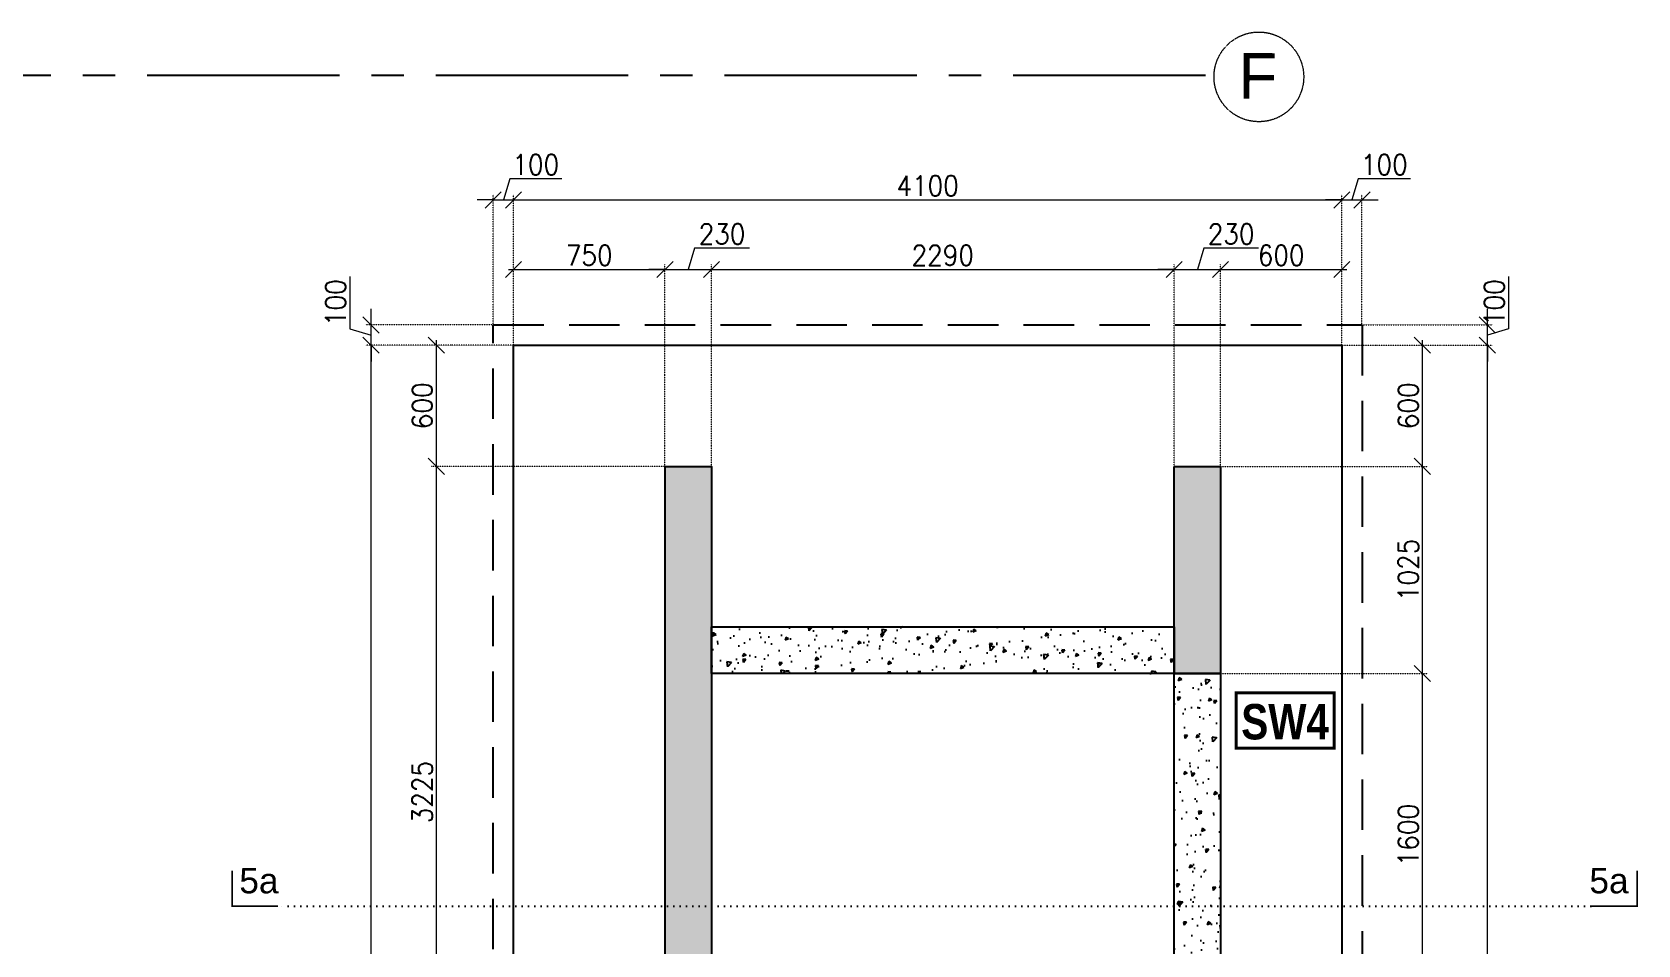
# Model space of a CAD drawing. Header units: millimetres. Extents: x 149548 to 2112824, y -1657616 to -1354760.
# Drawn here: x 1755139 to 1771035, y -1635515 to -1626477 of the extents above; entities that cross this region are included whole.
import ezdxf

# ---------------------------------------------------------------- set-up
doc = ezdxf.new("R2010")
doc.units = ezdxf.units.MM
doc.header["$MEASUREMENT"] = 0
doc.header["$PDMODE"] = 98
for name, pattern in [('ACAD_ISO02W100', [15, 12, -3]), ('CENTER2', [28.575, 19.05, -3.175, 3.175, -3.175]), ('DOT', [0.25, 0, -0.25]), ('HIDDEN', [0.375, 0.25, -0.125])]:
    doc.linetypes.add(name, pattern=pattern)
for name, color, linetype, lineweight in [('CENTER_LINE', 8, 'CENTER2', 25), ('GRID', 252, 'ACAD_ISO02W100', 9), ('s-dm', 171, 'Continuous', 15), ('SEC. MARK', 4, 'Continuous', 25), ('TXT', 255, 'Continuous', 5)]:
    doc.layers.add(name, color=color, linetype=linetype, lineweight=lineweight)
for name, color, linetype in [('Footing_ST', 241, 'Continuous'), ('Hatch', 8, 'Continuous'), ('Pcc_ST', 6, 'Continuous'), ('STR.COLUMN', 1, 'Continuous')]:
    doc.layers.add(name, color=color, linetype=linetype)
doc.styles.add('1-100', font='arial.ttf', dxfattribs={"height": 400})
doc.styles.add('ARIAL', font='arial.ttf')
doc.styles.add('G3-TEXT', font='ARIALNB.TTF', dxfattribs={"height": 3})
doc.styles.add('RS', font='romans.shx', dxfattribs={"width": 0.9})
doc.dimstyles.new('Maheboob', dxfattribs={"dimtxt": 100, "dimasz": 100, "dimexe": 0, "dimexo": 0, "dimgap": 50, "dimtad": 1, "dimdec": 0, "dimdsep": 46, "dimtxsty": 'RS', "dimblk": 'ME', "dimcen": 225, "dimdle": 25, "dimclrd": 256, "dimclre": 256, "dimclrt": 7, "dimadec": 1, "dimazin": 1, "dimtfac": 1, "dimtdec": 0, "dimtmove": 0, "dimatfit": 0, "dimldrblk": 'ME', "dimfxl": 1, "dimlwd": -1, "dimlwe": -1, "dimarcsym": 0})
pattern_1 = [(230, (-2206850.68, 1364317.6), (-358.630091, 31.376067), [37.5, -412.5]), (175, (-2206850.68, 1364317.6), (69.375667, -376.096067), [30, -330]), (280.4514445, (-2206880.57, 1364320.2), (-289.254423, -344.719995), [31.870096, -350.571056]), (226.1842, (-2206850.7, 1364217.6), (-533.620665, 82.75964), [56.25, -618.75]), (276.635635, (-2206895.15, 1364224.5), (-467.330973, -487.0593), [47.80517, -525.85688]), (171.184164, (-2206850.7, 1364217.6), (-467.33097, -487.0593), [45, -495]), (201, (-2206900.68, 1364242.6), (-298.453526, 201.309445), [37.5, -412.5]), (146, (-2206900.68, 1364242.6), (-121.657666, -362.575023), [30, -330]), (251.451445, (-2206925.55, 1364259.38), (-420.111188, -161.265576), [31.870095, -350.571056]), (217.5, (-2206850.68, 1364317.6), (-6.0799277, -166.446927), [0, -326, 0, -335, 0, -331.25]), (187.5, (-2206850.68, 1364317.6), (-131.534769, -197.205856), [0, -191, 0, -318.5, 0, -126.25]), (147.5, (-2206739.18, 1364317.6), (-266.911218, 11.277436), [0, -125, 0, -390, 0, -517.5]), (137.5, (-2206689.18, 1364317.6), (-291.593085, -50.052491), [0, -162.5, 0, -259, 0, -367.5])]

# ---------------------------------------------------------------- blocks, each defined once
blk = doc.blocks.new('FIRST FLOOR COLUMNS')
at = {"layer": 'CENTER_LINE', "ltscale": 100}
blk.add_line((90326, -27810), (-4586, -27810), dxfattribs=at)
at = {"layer": 'GRID', "ltscale": 0.3}
blk.add_circle((90854, -27822), 444, dxfattribs=at)
at = {"layer": 'GRID', "ltscale": 0.3, "style": '1-100', "oblique": 0}
blk.add_text('F', height=450, rotation=359.9447, dxfattribs=at).set_placement((90651, -28037))
blk = doc.blocks.new('_Oblique')
at = {"color": 0, "linetype": 'ByBlock', "lineweight": -2}
blk.add_line((-0.5, -0.5), (0.5, 0.5), dxfattribs=at)
blk = doc.blocks.new('*D2310')
at = {"layer": 'Defpoints', "color": 0}
for p in [(1759141, -1630777), (1761404, -1630777), (1761404, -1637227)]:
    blk.add_point(p, dxfattribs=at)
at = {"layer": 's-dm'}
blk.add_line((1759141, -1637277), (1759141, -1630727), dxfattribs=at)
at = {"layer": 's-dm', "linetype": 'DOT'}
for p, q in [((1761404, -1630777), (1759091, -1630777)), ((1761404, -1637227), (1759091, -1637227))]:
    blk.add_line(p, q, dxfattribs=at)
at = {"layer": 's-dm', "xscale": 160, "yscale": 160, "zscale": 160}
for p, rotation in [((1759141, -1630777), 90), ((1759141, -1637227), 270)]:
    blk.add_blockref('_Oblique', p, dxfattribs=dict(at, rotation=rotation))
at = {"layer": 's-dm', "color": 7, "insert": (1759001, -1634002), "char_height": 200, "attachment_point": 5, "rotation": 90, "style": 'RS'}
blk.add_mtext('3225', dxfattribs=at)
blk = doc.blocks.new('ME')
at = {"layer": 's-dm', "color": 2, "ltscale": 50}
for p, q in [((0, -1.044), (0, 1.044)), ((-1.044, 0), (1.044, 0))]:
    blk.add_line(p, q, dxfattribs=at)
blk.add_lwpolyline([(0.738, 0.738), (-0.738, -0.738)], dxfattribs=at)
blk = doc.blocks.new('*D2311')
at = {"layer": 'Defpoints', "color": 0}
for p in [(1759141, -1629577), (1759904, -1629577), (1761404, -1630777)]:
    blk.add_point(p, dxfattribs=at)
at = {"layer": 's-dm', "linetype": 'DOT'}
for p, q in [((1759904, -1629577), (1759091, -1629577)), ((1761404, -1630777), (1759091, -1630777))]:
    blk.add_line(p, q, dxfattribs=at)
at = {"layer": 's-dm'}
blk.add_line((1759141, -1630827), (1759141, -1629527), dxfattribs=at)
at = {"layer": 's-dm', "xscale": 160, "yscale": 160, "zscale": 160}
for p, rotation in [((1759141, -1629577), 90), ((1759141, -1630777), 270)]:
    blk.add_blockref('_Oblique', p, dxfattribs=dict(at, rotation=rotation))
at = {"layer": 's-dm', "color": 7, "insert": (1759001, -1630177), "char_height": 200, "attachment_point": 5, "rotation": 90, "style": 'RS'}
blk.add_mtext('600', dxfattribs=at)
blk = doc.blocks.new('*D2313')
at = {"layer": 'Defpoints', "color": 0}
for p in [(1758494, -1629577), (1759904, -1629577), (1759904, -1642857)]:
    blk.add_point(p, dxfattribs=at)
at = {"layer": 's-dm', "linetype": 'DOT'}
for p, q in [((1759904, -1629577), (1758444, -1629577)), ((1759904, -1642857), (1758444, -1642857))]:
    blk.add_line(p, q, dxfattribs=at)
at = {"layer": 's-dm'}
blk.add_line((1758494, -1642907), (1758494, -1629527), dxfattribs=at)
at = {"layer": 's-dm', "xscale": 160, "yscale": 160, "zscale": 160}
for p, rotation in [((1758494, -1629577), 90), ((1758494, -1642857), 270)]:
    blk.add_blockref('_Oblique', p, dxfattribs=dict(at, rotation=rotation))
at = {"layer": 's-dm', "color": 7, "insert": (1758354, -1636217), "char_height": 200, "attachment_point": 5, "rotation": 90, "style": 'RS'}
blk.add_mtext('6640', dxfattribs=at)
blk = doc.blocks.new('*D2314')
at = {"layer": 'Defpoints', "color": 0}
for p in [(1758494, -1629377), (1759704, -1629377), (1759904, -1629577)]:
    blk.add_point(p, dxfattribs=at)
at = {"layer": 's-dm'}
for p, q in [((1758284, -1628898), (1758284, -1629414)), ((1758494, -1629377), (1758494, -1629217)), ((1758284, -1629414), (1758494, -1629477)), ((1758494, -1629577), (1758494, -1629377)), ((1758494, -1629577), (1758494, -1629737))]:
    blk.add_line(p, q, dxfattribs=at)
at = {"layer": 's-dm', "linetype": 'DOT'}
for p, q in [((1759704, -1629377), (1758444, -1629377)), ((1759904, -1629577), (1758444, -1629577))]:
    blk.add_line(p, q, dxfattribs=at)
at = {"layer": 's-dm', "xscale": 160, "yscale": 160, "zscale": 160}
for p, rotation in [((1758494, -1629377), 270), ((1758494, -1629577), 90)]:
    blk.add_blockref('_Oblique', p, dxfattribs=dict(at, rotation=rotation))
at = {"layer": 's-dm', "color": 7, "insert": (1758144, -1629156), "char_height": 200, "attachment_point": 5, "rotation": 90, "style": 'RS'}
blk.add_mtext('100', dxfattribs=at)
blk = doc.blocks.new('*D2315')
at = {"layer": 'Defpoints', "color": 0}
for p in [(1761404, -1628827), (1759904, -1629577), (1761404, -1630777)]:
    blk.add_point(p, dxfattribs=at)
at = {"layer": 's-dm'}
blk.add_line((1759854, -1628827), (1761454, -1628827), dxfattribs=at)
at = {"layer": 's-dm', "linetype": 'DOT'}
for p, q in [((1759904, -1629577), (1759904, -1628777)), ((1761404, -1630777), (1761404, -1628777))]:
    blk.add_line(p, q, dxfattribs=at)
at = {"layer": 's-dm', "xscale": 160, "yscale": 160, "zscale": 160, "rotation": 180}
blk.add_blockref('_Oblique', (1759904, -1628827), dxfattribs=at)
at = {"layer": 's-dm', "xscale": 160, "yscale": 160, "zscale": 160}
blk.add_blockref('_Oblique', (1761404, -1628827), dxfattribs=at)
at = {"layer": 's-dm', "color": 7, "insert": (1760654, -1628687), "char_height": 200, "attachment_point": 5, "style": 'RS'}
blk.add_mtext('750', dxfattribs=at)
blk = doc.blocks.new('*D2316')
at = {"layer": 'Defpoints', "color": 0}
for p in [(1761864, -1628827), (1761404, -1630777), (1761864, -1630777)]:
    blk.add_point(p, dxfattribs=at)
at = {"layer": 's-dm'}
for p, q in [((1761697, -1628617), (1761634, -1628827)), ((1762240, -1628617), (1761697, -1628617)), ((1761404, -1628827), (1761244, -1628827)), ((1761404, -1628827), (1761864, -1628827)), ((1761864, -1628827), (1762024, -1628827))]:
    blk.add_line(p, q, dxfattribs=at)
at = {"layer": 's-dm', "linetype": 'DOT'}
for p, q in [((1761404, -1630777), (1761404, -1628777)), ((1761864, -1630777), (1761864, -1628777))]:
    blk.add_line(p, q, dxfattribs=at)
at = {"layer": 's-dm', "xscale": 160, "yscale": 160, "zscale": 160}
blk.add_blockref('_Oblique', (1761404, -1628827), dxfattribs=at)
at = {"layer": 's-dm', "xscale": 160, "yscale": 160, "zscale": 160, "rotation": 180}
blk.add_blockref('_Oblique', (1761864, -1628827), dxfattribs=at)
at = {"layer": 's-dm', "color": 7, "insert": (1761969, -1628477), "char_height": 200, "attachment_point": 5, "style": 'RS'}
blk.add_mtext('230', dxfattribs=at)
blk = doc.blocks.new('*D2317')
at = {"layer": 'Defpoints', "color": 0}
for p in [(1766444, -1628827), (1761864, -1630777), (1766444, -1630777)]:
    blk.add_point(p, dxfattribs=at)
at = {"layer": 's-dm'}
blk.add_line((1761814, -1628827), (1766494, -1628827), dxfattribs=at)
at = {"layer": 's-dm', "linetype": 'DOT'}
for p, q in [((1761864, -1630777), (1761864, -1628777)), ((1766444, -1630777), (1766444, -1628777))]:
    blk.add_line(p, q, dxfattribs=at)
at = {"layer": 's-dm', "xscale": 160, "yscale": 160, "zscale": 160, "rotation": 180}
blk.add_blockref('_Oblique', (1761864, -1628827), dxfattribs=at)
at = {"layer": 's-dm', "xscale": 160, "yscale": 160, "zscale": 160}
blk.add_blockref('_Oblique', (1766444, -1628827), dxfattribs=at)
at = {"layer": 's-dm', "color": 7, "insert": (1764154, -1628687), "char_height": 200, "attachment_point": 5, "style": 'RS'}
blk.add_mtext('2290', dxfattribs=at)
blk = doc.blocks.new('*D2318')
at = {"layer": 'Defpoints', "color": 0}
for p in [(1766904, -1628827), (1766444, -1630777), (1766904, -1630777)]:
    blk.add_point(p, dxfattribs=at)
at = {"layer": 's-dm'}
for p, q in [((1766737, -1628617), (1766674, -1628827)), ((1767280, -1628617), (1766737, -1628617)), ((1766444, -1628827), (1766284, -1628827)), ((1766444, -1628827), (1766904, -1628827)), ((1766904, -1628827), (1767064, -1628827))]:
    blk.add_line(p, q, dxfattribs=at)
at = {"layer": 's-dm', "linetype": 'DOT'}
for p, q in [((1766444, -1630777), (1766444, -1628777)), ((1766904, -1630777), (1766904, -1628777))]:
    blk.add_line(p, q, dxfattribs=at)
at = {"layer": 's-dm', "xscale": 160, "yscale": 160, "zscale": 160}
blk.add_blockref('_Oblique', (1766444, -1628827), dxfattribs=at)
at = {"layer": 's-dm', "xscale": 160, "yscale": 160, "zscale": 160, "rotation": 180}
blk.add_blockref('_Oblique', (1766904, -1628827), dxfattribs=at)
at = {"layer": 's-dm', "color": 7, "insert": (1767009, -1628477), "char_height": 200, "attachment_point": 5, "style": 'RS'}
blk.add_mtext('230', dxfattribs=at)
blk = doc.blocks.new('*D2319')
at = {"layer": 'Defpoints', "color": 0}
for p in [(1768104, -1628827), (1768104, -1629577), (1766904, -1630777)]:
    blk.add_point(p, dxfattribs=at)
at = {"layer": 's-dm'}
blk.add_line((1766854, -1628827), (1768154, -1628827), dxfattribs=at)
at = {"layer": 's-dm', "linetype": 'DOT'}
for p, q in [((1766904, -1630777), (1766904, -1628777)), ((1768104, -1629577), (1768104, -1628777))]:
    blk.add_line(p, q, dxfattribs=at)
at = {"layer": 's-dm', "xscale": 160, "yscale": 160, "zscale": 160, "rotation": 180}
blk.add_blockref('_Oblique', (1766904, -1628827), dxfattribs=at)
at = {"layer": 's-dm', "xscale": 160, "yscale": 160, "zscale": 160}
blk.add_blockref('_Oblique', (1768104, -1628827), dxfattribs=at)
at = {"layer": 's-dm', "color": 7, "insert": (1767504, -1628687), "char_height": 200, "attachment_point": 5, "style": 'RS'}
blk.add_mtext('600', dxfattribs=at)
blk = doc.blocks.new('*D2320')
at = {"layer": 'Defpoints', "color": 0}
for p in [(1759904, -1628139), (1759704, -1629377), (1759904, -1629577)]:
    blk.add_point(p, dxfattribs=at)
at = {"layer": 's-dm'}
for p, q in [((1759867, -1627929), (1759804, -1628139)), ((1760383, -1627929), (1759867, -1627929)), ((1759704, -1628139), (1759544, -1628139)), ((1759704, -1628139), (1759904, -1628139)), ((1759904, -1628139), (1760064, -1628139))]:
    blk.add_line(p, q, dxfattribs=at)
at = {"layer": 's-dm', "linetype": 'DOT'}
for p, q in [((1759704, -1629377), (1759704, -1628089)), ((1759904, -1629577), (1759904, -1628089))]:
    blk.add_line(p, q, dxfattribs=at)
at = {"layer": 's-dm', "xscale": 160, "yscale": 160, "zscale": 160}
blk.add_blockref('_Oblique', (1759704, -1628139), dxfattribs=at)
at = {"layer": 's-dm', "xscale": 160, "yscale": 160, "zscale": 160, "rotation": 180}
blk.add_blockref('_Oblique', (1759904, -1628139), dxfattribs=at)
at = {"layer": 's-dm', "color": 7, "insert": (1760125, -1627789), "char_height": 200, "attachment_point": 5, "style": 'RS'}
blk.add_mtext('100', dxfattribs=at)
blk = doc.blocks.new('*D2321')
at = {"layer": 'Defpoints', "color": 0}
for p in [(1768104, -1628139), (1759904, -1629577), (1768104, -1629577)]:
    blk.add_point(p, dxfattribs=at)
at = {"layer": 's-dm'}
blk.add_line((1759854, -1628139), (1768154, -1628139), dxfattribs=at)
at = {"layer": 's-dm', "linetype": 'DOT'}
for p, q in [((1759904, -1629577), (1759904, -1628089)), ((1768104, -1629577), (1768104, -1628089))]:
    blk.add_line(p, q, dxfattribs=at)
at = {"layer": 's-dm', "xscale": 160, "yscale": 160, "zscale": 160, "rotation": 180}
blk.add_blockref('_Oblique', (1759904, -1628139), dxfattribs=at)
at = {"layer": 's-dm', "xscale": 160, "yscale": 160, "zscale": 160}
blk.add_blockref('_Oblique', (1768104, -1628139), dxfattribs=at)
at = {"layer": 's-dm', "color": 7, "insert": (1764004, -1627999), "char_height": 200, "attachment_point": 5, "style": 'RS'}
blk.add_mtext('4100', dxfattribs=at)
blk = doc.blocks.new('*D2322')
at = {"layer": 'Defpoints', "color": 0}
for p in [(1768304, -1628139), (1768304, -1629377), (1768104, -1629577)]:
    blk.add_point(p, dxfattribs=at)
at = {"layer": 's-dm'}
for p, q in [((1768267, -1627929), (1768204, -1628139)), ((1768783, -1627929), (1768267, -1627929)), ((1768104, -1628139), (1767944, -1628139)), ((1768104, -1628139), (1768304, -1628139)), ((1768304, -1628139), (1768464, -1628139))]:
    blk.add_line(p, q, dxfattribs=at)
at = {"layer": 's-dm', "linetype": 'DOT'}
for p, q in [((1768104, -1629577), (1768104, -1628089)), ((1768304, -1629377), (1768304, -1628089))]:
    blk.add_line(p, q, dxfattribs=at)
at = {"layer": 's-dm', "xscale": 160, "yscale": 160, "zscale": 160}
blk.add_blockref('_Oblique', (1768104, -1628139), dxfattribs=at)
at = {"layer": 's-dm', "xscale": 160, "yscale": 160, "zscale": 160, "rotation": 180}
blk.add_blockref('_Oblique', (1768304, -1628139), dxfattribs=at)
at = {"layer": 's-dm', "color": 7, "insert": (1768525, -1627789), "char_height": 200, "attachment_point": 5, "style": 'RS'}
blk.add_mtext('100', dxfattribs=at)
blk = doc.blocks.new('*D2327')
at = {"layer": 'Defpoints', "color": 0}
for p in [(1766904, -1632827), (1768902, -1632827), (1766904, -1636027)]:
    blk.add_point(p, dxfattribs=at)
at = {"layer": 's-dm'}
blk.add_line((1768902, -1636077), (1768902, -1632777), dxfattribs=at)
at = {"layer": 's-dm', "linetype": 'DOT'}
for p, q in [((1766904, -1632827), (1768952, -1632827)), ((1766904, -1636027), (1768952, -1636027))]:
    blk.add_line(p, q, dxfattribs=at)
at = {"layer": 's-dm', "xscale": 160, "yscale": 160, "zscale": 160}
for p, rotation in [((1768902, -1632827), 90), ((1768902, -1636027), 270)]:
    blk.add_blockref('_Oblique', p, dxfattribs=dict(at, rotation=rotation))
at = {"layer": 's-dm', "color": 7, "insert": (1768762, -1634427), "char_height": 200, "attachment_point": 5, "rotation": 90, "style": 'RS'}
blk.add_mtext('1600', dxfattribs=at)
blk = doc.blocks.new('*D2328')
at = {"layer": 'Defpoints', "color": 0}
for p in [(1766904, -1630777), (1768902, -1630777), (1766904, -1632827)]:
    blk.add_point(p, dxfattribs=at)
at = {"layer": 's-dm'}
blk.add_line((1768902, -1632877), (1768902, -1630727), dxfattribs=at)
at = {"layer": 's-dm', "linetype": 'DOT'}
for p, q in [((1766904, -1630777), (1768952, -1630777)), ((1766904, -1632827), (1768952, -1632827))]:
    blk.add_line(p, q, dxfattribs=at)
at = {"layer": 's-dm', "xscale": 160, "yscale": 160, "zscale": 160}
for p, rotation in [((1768902, -1630777), 90), ((1768902, -1632827), 270)]:
    blk.add_blockref('_Oblique', p, dxfattribs=dict(at, rotation=rotation))
at = {"layer": 's-dm', "color": 7, "insert": (1768762, -1631802), "char_height": 200, "attachment_point": 5, "rotation": 90, "style": 'RS'}
blk.add_mtext('1025', dxfattribs=at)
blk = doc.blocks.new('*D2329')
at = {"layer": 'Defpoints', "color": 0}
for p in [(1768104, -1629577), (1768902, -1629577), (1766904, -1630777)]:
    blk.add_point(p, dxfattribs=at)
at = {"layer": 's-dm', "linetype": 'DOT'}
for p, q in [((1768104, -1629577), (1768952, -1629577)), ((1766904, -1630777), (1768952, -1630777))]:
    blk.add_line(p, q, dxfattribs=at)
at = {"layer": 's-dm'}
blk.add_line((1768902, -1630827), (1768902, -1629527), dxfattribs=at)
at = {"layer": 's-dm', "xscale": 160, "yscale": 160, "zscale": 160}
for p, rotation in [((1768902, -1629577), 90), ((1768902, -1630777), 270)]:
    blk.add_blockref('_Oblique', p, dxfattribs=dict(at, rotation=rotation))
at = {"layer": 's-dm', "color": 7, "insert": (1768762, -1630177), "char_height": 200, "attachment_point": 5, "rotation": 90, "style": 'RS'}
blk.add_mtext('600', dxfattribs=at)
blk = doc.blocks.new('*D2331')
at = {"layer": 'Defpoints', "color": 0}
for p in [(1768104, -1629577), (1769545, -1629577), (1768104, -1642857)]:
    blk.add_point(p, dxfattribs=at)
at = {"layer": 's-dm', "linetype": 'DOT'}
for p, q in [((1768104, -1629577), (1769595, -1629577)), ((1768104, -1642857), (1769595, -1642857))]:
    blk.add_line(p, q, dxfattribs=at)
at = {"layer": 's-dm'}
blk.add_line((1769545, -1642907), (1769545, -1629527), dxfattribs=at)
at = {"layer": 's-dm', "xscale": 160, "yscale": 160, "zscale": 160}
for p, rotation in [((1769545, -1629577), 90), ((1769545, -1642857), 270)]:
    blk.add_blockref('_Oblique', p, dxfattribs=dict(at, rotation=rotation))
at = {"layer": 's-dm', "color": 7, "insert": (1769405, -1636217), "char_height": 200, "attachment_point": 5, "rotation": 90, "style": 'RS'}
blk.add_mtext('6640', dxfattribs=at)
blk = doc.blocks.new('*D2332')
at = {"layer": 'Defpoints', "color": 0}
for p in [(1768304, -1629377), (1769545, -1629377), (1768104, -1629577)]:
    blk.add_point(p, dxfattribs=at)
at = {"layer": 's-dm'}
for p, q in [((1769755, -1628898), (1769755, -1629414)), ((1769545, -1629377), (1769545, -1629217)), ((1769545, -1629577), (1769545, -1629377)), ((1769755, -1629414), (1769545, -1629477)), ((1769545, -1629577), (1769545, -1629737))]:
    blk.add_line(p, q, dxfattribs=at)
at = {"layer": 's-dm', "linetype": 'DOT'}
for p, q in [((1768304, -1629377), (1769595, -1629377)), ((1768104, -1629577), (1769595, -1629577))]:
    blk.add_line(p, q, dxfattribs=at)
at = {"layer": 's-dm', "xscale": 160, "yscale": 160, "zscale": 160}
for p, rotation in [((1769545, -1629377), 270), ((1769545, -1629577), 90)]:
    blk.add_blockref('_Oblique', p, dxfattribs=dict(at, rotation=rotation))
at = {"layer": 's-dm', "color": 7, "insert": (1769615, -1629156), "char_height": 200, "attachment_point": 5, "rotation": 90, "style": 'RS'}
blk.add_mtext('100', dxfattribs=at)

msp = doc.modelspace()

# ---------------------------------------------------------------- hatches: boundary and pattern name
at = {"layer": 'Hatch'}
h = msp.add_hatch(dxfattribs=at)
h.set_pattern_fill('AR-CONC', color=256, scale=50, angle=180)
h.set_pattern_definition(pattern_1)
h.paths.add_polyline_path([(1761864.4, -1632367), (1766444.4, -1632367), (1766444.4, -1632827), (1761864.4, -1632827)])
h = msp.add_hatch(dxfattribs=at)
h.set_pattern_fill('AR-CONC', color=256, scale=50, angle=180)
h.set_pattern_definition(pattern_1)
h.paths.add_polyline_path([(1766444.4, -1632827), (1766904.4, -1632827), (1766904.4, -1636027), (1766444.4, -1636027)])
at = {"layer": 'STR.COLUMN', "transparency": 33554687}
h = msp.add_hatch(color=256, dxfattribs=at)
h.dxf.hatch_style = 1
h.paths.add_polyline_path([(1761404.4, -1630777), (1761404.4, -1637227), (1761864.4, -1637227), (1761864.4, -1630777)])
h = msp.add_hatch(color=256, dxfattribs=at)
h.dxf.hatch_style = 1
h.paths.add_polyline_path([(1766444.4, -1632827), (1766904.4, -1632827), (1766904.4, -1630777), (1766444.4, -1630777)])

# ---------------------------------------------------------------- linework, layer by layer
at = {"color": 101, "const_width": 29.5}
msp.add_lwpolyline([(1767058, -1633566.6), (1767058, -1633019.4), (1768029.4, -1633019.4), (1768029.4, -1633566.6)], close=True, dxfattribs=at)
at = {"layer": 'Footing_ST'}
msp.add_lwpolyline([(1759904.4, -1629577), (1768104.4, -1629577), (1768104.4, -1642857), (1759904.4, -1642857)], close=True, dxfattribs=at)
at = {"layer": 'Pcc_ST', "linetype": 'HIDDEN', "ltscale": 2000}
msp.add_lwpolyline([(1759704.4, -1629377), (1768304.4, -1629377), (1768304.4, -1643057), (1759704.4, -1643057)], close=True, dxfattribs=at)
at = {"layer": 'SEC. MARK', "linetype": 'DOT', "ltscale": 250}
msp.add_line((1770570.2, -1635131.6), (1757574.8, -1635131.6), dxfattribs=at)
at = {"layer": 'SEC. MARK', "const_width": 16.2}
for points in [[(1757118.1, -1634779.8), (1757118.1, -1635131.6), (1757574.8, -1635131.6)], [(1771027, -1634779.8), (1771027, -1635131.6), (1770570.2, -1635131.6)]]:
    msp.add_lwpolyline(points, dxfattribs=at)
at = {"layer": 'STR.COLUMN', "color": 5}
for points in [[(1761404.4, -1630777), (1761864.4, -1630777), (1761864.4, -1637227), (1761404.4, -1637227), (1761404.4, -1630777)], [(1766444.4, -1630777), (1766904.4, -1630777), (1766904.4, -1632827), (1766444.4, -1632827), (1766444.4, -1630777)]]:
    msp.add_lwpolyline(points, dxfattribs=at)
at = {"layer": 'STR.COLUMN', "color": 6}
for points in [[(1761864.4, -1632367), (1766444.4, -1632367), (1766444.4, -1632827), (1761864.4, -1632827)], [(1766444.4, -1632827), (1766904.4, -1632827), (1766904.4, -1636027), (1766444.4, -1636027)]]:
    msp.add_lwpolyline(points, close=True, dxfattribs=at)

# ---------------------------------------------------------------- block references
at = {"layer": 'GRID'}
msp.add_blockref('FIRST FLOOR COLUMNS', (1676429, -1599098.5), dxfattribs=at)

# ---------------------------------------------------------------- texts
at = {"layer": 'SEC. MARK', "style": 'ARIAL'}
for p in [(1757190.2, -1635004.1), (1770554.7, -1635004.1)]:
    msp.add_text('5a', height=250, dxfattribs=at).set_placement(p)
at = {"layer": 'TXT', "style": 'G3-TEXT'}
msp.add_text('SW4', height=350, dxfattribs=at).set_placement((1767108.8, -1633479.8))

# ---------------------------------------------------------------- dimensions: what is measured, and where the dimension line sits
at = {"layer": 's-dm'}
for base, p1, p2, override, picture, middle in [((1759904.4, -1628138.5), (1759704.4, -1629377), (1759904.4, -1629577), {"dimscale": 2, "dimasz": 80, "dimexe": 25, "dimgap": 20, "dimlfac": 0.5, "dimtxsty": 'RS', "dimblk1": 'Oblique', "dimblk2": 'Oblique', "dimsah": 1, "dimtmove": 1, "dimldrblk": 'ME', "dimfxl": 0, "dimarcsym": 1}, '*D2320', (1759907.4, -1627788.5)), ((1768304.4, -1628138.5), (1768104.4, -1629577), (1768304.4, -1629377), {"dimscale": 2, "dimasz": 80, "dimexe": 25, "dimgap": 20, "dimlfac": 0.5, "dimblk1": 'Oblique', "dimblk2": 'Oblique', "dimsah": 1, "dimtmove": 1, "dimfxl": 0, "dimarcsym": 1}, '*D2322', (1768307.4, -1627788.5)), ((1768104.4, -1628138.5), (1759904.4, -1629577), (1768104.4, -1629577), {"dimscale": 2, "dimasz": 80, "dimexe": 25, "dimgap": 20, "dimlfac": 0.5, "dimblk1": 'Oblique', "dimblk2": 'Oblique', "dimsah": 1, "dimtmove": 1, "dimfxl": 0, "dimarcsym": 1}, '*D2321', (1764004.4, -1627998.5)), ((1761864.4, -1628827.2), (1761404.4, -1630777), (1761864.4, -1630777), {"dimscale": 2, "dimasz": 80, "dimexe": 25, "dimgap": 20, "dimlfac": 0.5, "dimblk1": 'Oblique', "dimblk2": 'Oblique', "dimsah": 1, "dimtmove": 1, "dimfxl": 0, "dimarcsym": 1}, '*D2316', (1761737.4, -1628477.2)), ((1766904.4, -1628827.2), (1766444.4, -1630777), (1766904.4, -1630777), {"dimscale": 2, "dimasz": 80, "dimexe": 25, "dimgap": 20, "dimlfac": 0.5, "dimblk1": 'Oblique', "dimblk2": 'Oblique', "dimsah": 1, "dimtmove": 1, "dimfxl": 0, "dimarcsym": 1}, '*D2318', (1766777.4, -1628477.2)), ((1761404.4, -1628827.2), (1759904.4, -1629577), (1761404.4, -1630777), {"dimscale": 2, "dimasz": 80, "dimexe": 25, "dimgap": 20, "dimlfac": 0.5, "dimtxsty": 'RS', "dimblk1": 'Oblique', "dimblk2": 'Oblique', "dimsah": 1, "dimtmove": 1, "dimldrblk": 'ME', "dimfxl": 0, "dimarcsym": 1}, '*D2315', (1760654.4, -1628687.2)), ((1766444.4, -1628827.2), (1761864.4, -1630777), (1766444.4, -1630777), {"dimscale": 2, "dimasz": 80, "dimexe": 25, "dimgap": 20, "dimlfac": 0.5, "dimblk1": 'Oblique', "dimblk2": 'Oblique', "dimsah": 1, "dimtmove": 1, "dimfxl": 0, "dimarcsym": 1}, '*D2317', (1764154.4, -1628687.2)), ((1768104.4, -1628827.2), (1766904.4, -1630777), (1768104.4, -1629577), {"dimscale": 2, "dimasz": 80, "dimexe": 25, "dimgap": 20, "dimlfac": 0.5, "dimblk1": 'Oblique', "dimblk2": 'Oblique', "dimsah": 1, "dimtmove": 1, "dimfxl": 0, "dimarcsym": 1}, '*D2319', (1767504.4, -1628687.2))]:
    dim = msp.add_linear_dim(base=base, p1=p1, p2=p2, dimstyle='Maheboob', override=override, dxfattribs=at)
    dim.commit()
    dim.dimension.update_dxf_attribs({"geometry": picture, "text_midpoint": middle})
for base, p1, p2, picture, middle in [((1758493.6, -1629377), (1759904.4, -1629577), (1759704.4, -1629377), '*D2314', (1758143.6, -1629374)), ((1769544.6, -1629377), (1768104.4, -1629577), (1768304.4, -1629377), '*D2332', (1769614.6, -1629374)), ((1758493.6, -1629577), (1759904.4, -1642857), (1759904.4, -1629577), '*D2313', (1758353.6, -1636217)), ((1759140.5, -1629577), (1761404.4, -1630777), (1759904.4, -1629577), '*D2311', (1759000.5, -1630177)), ((1768902.1, -1629577), (1766904.4, -1630777), (1768104.4, -1629577), '*D2329', (1768762.1, -1630177)), ((1769544.6, -1629577), (1768104.4, -1642857), (1768104.4, -1629577), '*D2331', (1769404.6, -1636217)), ((1759140.5, -1630777), (1761404.4, -1637227), (1761404.4, -1630777), '*D2310', (1759000.5, -1634002)), ((1768902.1, -1630777), (1766904.4, -1632827), (1766904.4, -1630777), '*D2328', (1768762.1, -1631802)), ((1768902.1, -1632827), (1766904.4, -1636027), (1766904.4, -1632827), '*D2327', (1768762.1, -1634427))]:
    dim = msp.add_linear_dim(base=base, p1=p1, p2=p2, angle=90, dimstyle='Maheboob', override={"dimscale": 2, "dimasz": 80, "dimexe": 25, "dimgap": 20, "dimlfac": 0.5, "dimblk1": 'Oblique', "dimblk2": 'Oblique', "dimsah": 1, "dimtmove": 1, "dimfxl": 0, "dimarcsym": 1}, dxfattribs=at)
    dim.commit()
    dim.dimension.update_dxf_attribs({"geometry": picture, "text_midpoint": middle})

doc.saveas('drawing.dxf')
